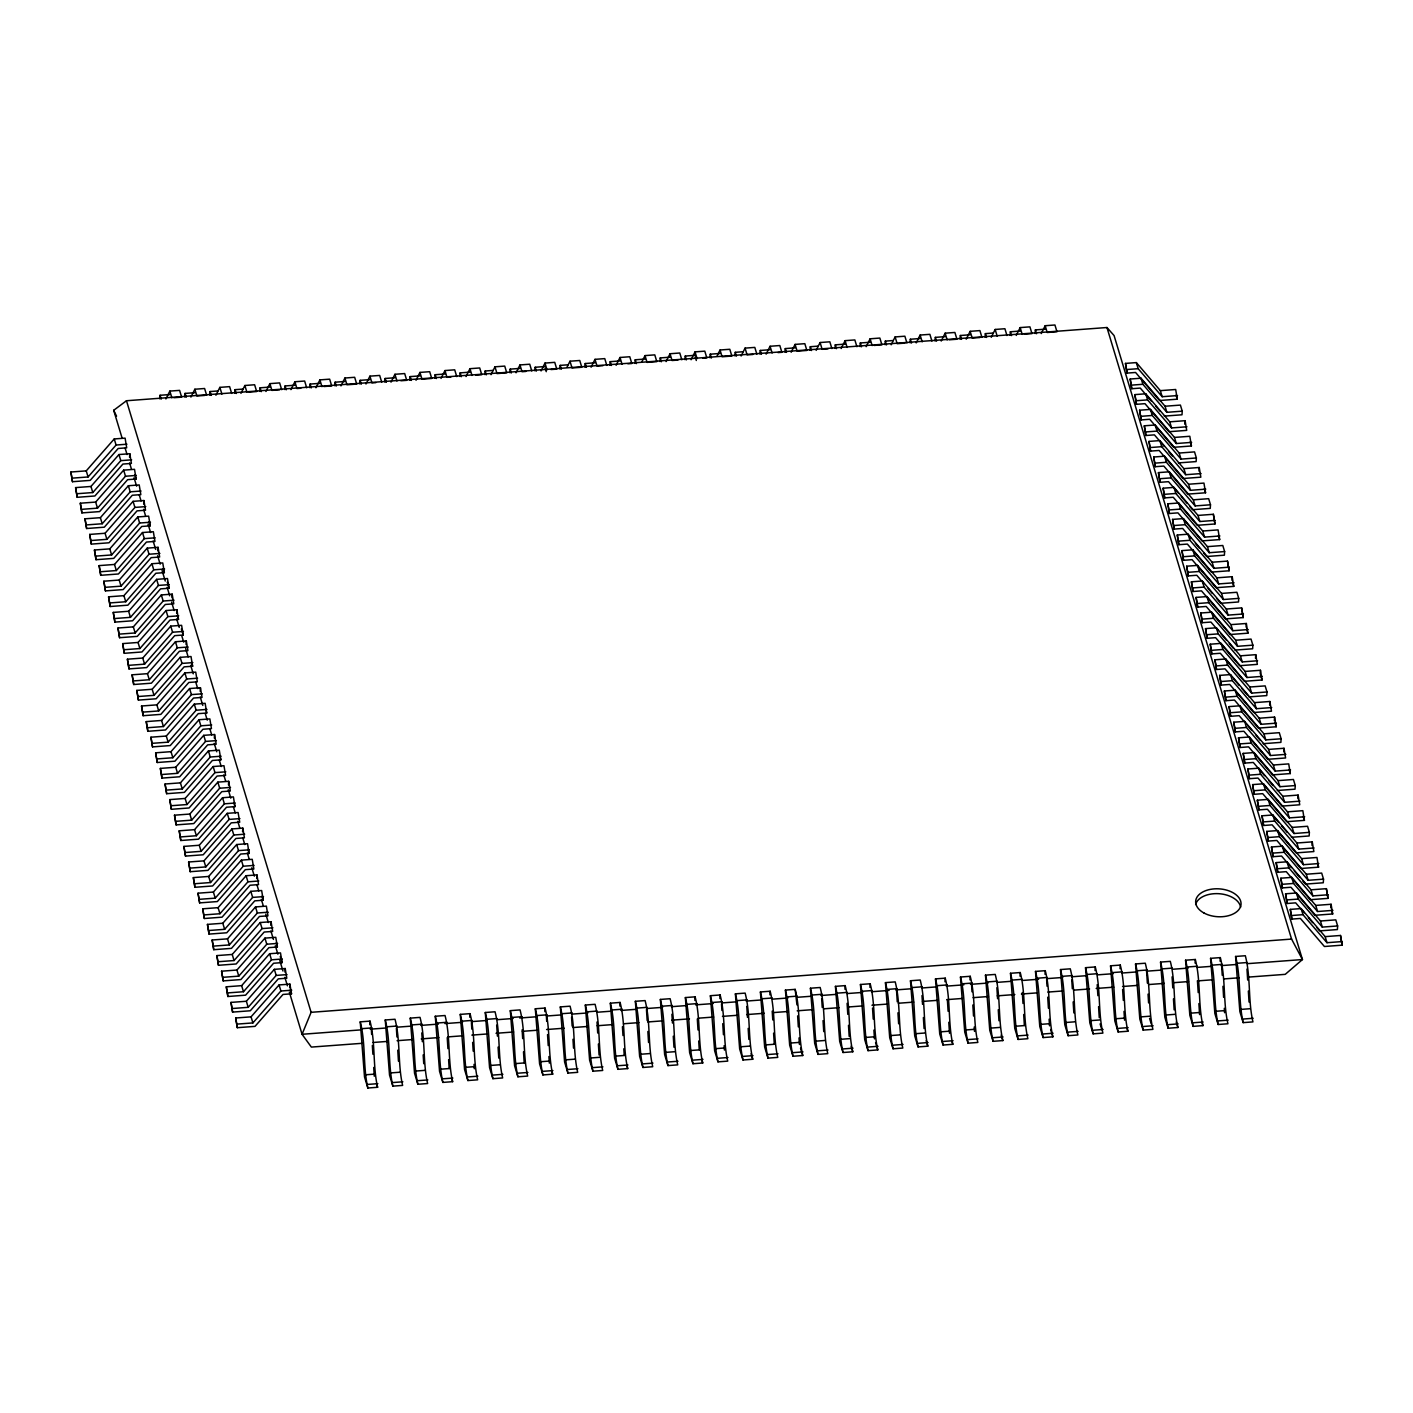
<?xml version="1.0" encoding="UTF-8"?>
<svg xmlns="http://www.w3.org/2000/svg" width="1413" height="1413" viewBox="0 0 1413 1413"><rect width="100%" height="100%" fill="white"/><g stroke="black" fill="none" stroke-linecap="round" stroke-linejoin="round"><path stroke-width="1.5" d="M70.897 472.013L72.487 481.709L90.185 480.385L118.197 448.469L126.693 447.833L125.103 438.136L114.241 438.948L86.246 470.865L70.897 472.013L72.487 481.709M75.596 487.609L77.203 497.305L94.901 495.981L122.896 464.065L131.409 463.429L129.802 453.732L118.957 454.544L90.962 486.461L75.596 487.609L77.203 497.305M80.311 503.205L81.901 512.901L99.617 511.594L127.612 479.661L136.107 479.025L134.518 469.328L123.655 470.14L95.66 502.074L80.311 503.205L81.901 512.901M85.01 518.818L86.617 528.515L104.315 527.19L132.31 495.256L140.823 494.638L139.216 484.942L128.371 485.736L100.376 517.67L85.01 518.818L86.617 528.515M89.725 534.414L91.315 544.111L109.031 542.786L137.026 510.87L145.521 510.234L143.932 500.538L133.069 501.35L105.074 533.266L89.725 534.414L91.315 544.111M94.441 550.01L96.031 559.707L113.747 558.382L141.742 526.466L150.237 525.83L148.648 516.134L137.785 516.946L109.79 548.862L94.441 550.01L96.031 559.707M99.14 565.606L100.747 575.303L118.445 573.978L146.44 542.062L154.953 541.426L153.346 531.73L142.501 532.542L114.506 564.458L99.14 565.606L100.747 575.303M103.856 581.202L105.445 590.899L123.161 589.592L151.156 557.658L159.651 557.022L158.062 547.326L147.199 548.138L119.204 580.054L103.856 581.202L105.445 590.899M108.571 596.816L110.161 606.513L127.859 605.188L155.854 573.254L164.367 572.636L162.76 562.939L151.915 563.734L123.92 595.668L108.571 596.816L110.161 606.513M113.27 612.412L114.877 622.109L132.575 620.784L160.57 588.868L169.065 588.232L167.476 578.535L156.613 579.348L128.618 611.264L113.27 612.412L114.877 622.109M117.986 628.008L119.575 637.705L137.291 636.38L165.286 604.464L173.781 603.828L172.192 594.131L161.329 594.944L133.334 626.86L117.986 628.008L119.575 637.705M129.572 457.353L129.802 453.732M122.684 643.604L124.291 653.301L141.989 651.976L169.984 620.06L178.497 619.424L176.89 609.727L166.045 610.54L138.05 642.456L122.684 643.604L124.291 653.301M127.4 659.2L128.989 668.897L146.705 667.59L174.7 635.656L183.195 635.02L181.606 625.323L170.743 626.136L142.748 658.052L127.4 659.2L128.989 668.897M132.115 674.813L133.705 684.51L151.403 683.186L179.416 651.252L187.911 650.616L186.322 640.937L175.459 641.732L147.464 673.665L132.115 674.813L133.705 684.51M143.684 504.141L143.932 500.538M136.814 690.409L138.421 700.106L156.119 698.781L184.114 666.865L192.627 666.23L191.02 656.533L180.175 657.345L152.18 689.261L136.814 690.409L138.421 700.106M159.828 398.89L160.058 395.287L169.825 394.545M141.53 706.005L143.119 715.702L160.835 714.377L188.83 682.461L197.325 681.825L195.736 672.129L184.873 672.941L156.878 704.857L141.53 706.005L143.119 715.702M146.228 721.601L147.835 731.298L165.533 729.973L193.528 698.057L202.041 697.421L200.434 687.725L189.589 688.537L161.594 720.453L146.228 721.601L147.835 731.298M157.814 550.946L158.062 547.326M150.944 737.197L152.533 746.894L170.249 745.569L198.244 713.653L206.74 713.017L205.15 703.321L194.288 704.133L166.292 736.049L150.944 737.197L152.533 746.894M155.66 752.811L157.249 762.508L174.965 761.183L202.96 729.249L211.455 728.613L209.866 718.917L199.003 719.729L171.008 751.663L155.66 752.811L157.249 762.508M184.838 397.035L185.068 393.415L194.835 392.69M160.358 768.407L161.965 778.104L179.663 776.779L207.658 744.863L216.171 744.227L214.564 734.53L203.719 735.343L175.724 767.259L160.358 768.407L161.965 778.104M171.944 597.734L172.192 594.131M165.074 784.003L166.663 793.7L184.379 792.375L212.374 760.459L220.87 759.823L219.28 750.126L208.418 750.939L180.422 782.855L165.074 784.003L166.663 793.7M176.66 613.348L176.89 609.727M169.79 799.599L171.379 809.296L189.077 807.971L217.072 776.055L225.585 775.419L223.978 765.722L213.133 766.535L185.138 798.451L169.79 799.599L171.379 809.296M174.488 815.195L176.095 824.892L193.793 823.567L221.788 791.651L230.301 791.015L228.694 781.318L217.849 782.131L189.837 814.047L174.488 815.195L176.095 824.892M186.074 644.54L186.322 640.937M179.204 830.809L180.793 840.505L198.509 839.181L226.504 807.247L235 806.611L233.41 796.914L222.548 797.727L194.552 829.661L179.204 830.809L180.793 840.505M209.848 395.163L210.078 391.542L217.885 390.959M183.902 846.405L185.509 856.101L203.207 854.777L231.202 822.861L239.715 822.225L238.108 812.528L227.263 813.34L199.268 845.257L183.902 846.405L185.509 856.101M188.618 862.001L190.207 871.697L207.923 870.373L235.918 838.457L244.414 837.821L242.824 828.124L231.962 828.936L203.967 860.853L188.618 862.001L190.207 871.697M200.204 691.346L200.434 687.725M193.334 877.597L194.923 887.293L212.639 885.969L240.634 854.053L249.13 853.417L247.54 843.72L236.678 844.532L208.682 876.449L193.334 877.597L194.923 887.293M198.032 893.193L199.639 902.889L217.337 901.565L245.332 869.649L253.845 869.013L252.238 859.316L241.393 860.128L213.398 892.045L198.032 893.193L199.639 902.889M234.858 393.291L235.088 389.67L242.895 389.087M202.748 908.806L204.337 918.503L222.053 917.178L250.048 885.245L258.544 884.609L256.954 874.912L246.092 875.724L218.097 907.658L202.748 908.806L204.337 918.503M214.334 738.134L214.564 734.53M207.446 924.402L209.053 934.099L226.751 932.774L254.746 900.858L263.26 900.222L261.652 890.526L250.808 891.338L222.812 923.254L207.446 924.402L209.053 934.099M212.162 939.998L213.752 949.695L231.467 948.37L259.462 916.454L267.958 915.818L266.368 906.122L255.506 906.934L227.511 938.85L212.162 939.998L213.752 949.695M216.878 955.594L218.467 965.291L236.183 963.966L264.178 932.05L272.674 931.414L271.084 921.718L260.222 922.53L232.227 954.446L216.878 955.594L218.467 965.291M228.464 784.939L228.694 781.318M259.868 391.419L260.098 387.816L269.848 387.074M221.576 971.19L223.183 980.887L240.881 979.562L268.876 947.646L277.39 947.01L275.782 937.314L264.938 938.126L236.942 970.042L221.576 971.19L223.183 980.887M226.292 986.804L227.882 996.501L245.597 995.176L273.592 963.242L282.088 962.606L280.498 952.91L269.636 953.722L241.641 985.656L226.292 986.804L227.882 996.501M231.008 1002.4L232.597 1012.097L250.295 1010.772L278.29 978.856L286.804 978.22L285.214 968.523L274.352 969.336L246.357 1001.252L231.008 1002.4L232.597 1012.097M242.577 831.727L242.824 828.124M235.706 1017.996L237.313 1027.693L255.011 1026.368L283.006 994.452L291.52 993.816L289.912 984.119L279.067 984.932L251.055 1016.848L235.706 1017.996L237.313 1027.693M284.878 389.546L285.108 385.943L294.858 385.219M256.707 878.533L256.954 874.912M270.837 925.338L271.084 921.718M309.889 387.692L310.118 384.071L319.868 383.347M284.967 972.126L285.214 968.523M289.683 987.722L289.912 984.119M334.899 385.82L335.128 382.199L344.878 381.475M359.909 383.947L360.138 380.344L369.888 379.602M384.901 382.075L385.148 378.472L394.898 377.748M360.244 1021.846L364.519 1076.971L367.857 1088.01L377.607 1087.286C372.661 1065.897 375.575 1042.564 370.012 1021.122L360.244 1021.846C365.826 1043.289 362.894 1066.621 367.857 1088.01M409.911 380.221L410.159 376.6L419.908 375.876M369.764 1024.743L370.012 1021.122M385.254 1019.974L389.529 1075.099L392.867 1086.138L402.617 1085.414C397.671 1064.024 400.586 1040.692 395.022 1019.25L385.254 1019.974C390.836 1041.416 387.904 1064.766 392.867 1086.138M434.921 378.348L435.169 374.728L444.918 374.003M410.265 1018.119L414.539 1073.226L417.877 1084.266L427.627 1083.541C422.664 1062.17 425.596 1038.82 420.032 1017.378L410.265 1018.119C415.846 1039.562 412.914 1062.894 417.877 1084.266M459.931 376.476L460.179 372.873L469.928 372.131M435.275 1016.247L439.549 1071.354L442.887 1082.411L452.637 1081.669C447.674 1060.298 450.606 1036.965 445.042 1015.523L435.275 1016.247C440.856 1037.69 437.924 1061.022 442.887 1082.411M484.942 374.604L485.189 371.001L492.996 370.418M460.285 1014.375L464.559 1069.5L467.897 1080.539L477.647 1079.815C472.684 1058.425 475.616 1035.093 470.052 1013.651L460.285 1014.375C465.848 1035.817 462.934 1059.149 467.897 1080.539M509.952 372.749L510.199 369.129L519.949 368.404M469.805 1017.254L470.052 1013.651M485.295 1012.503L489.569 1067.627L492.907 1078.667L502.657 1077.942C497.694 1056.553 500.626 1033.221 495.045 1011.779L485.295 1012.503C490.859 1033.945 487.944 1057.295 492.907 1078.667M534.962 370.877L535.209 367.256L544.959 366.532M510.305 1010.648L514.579 1065.755L517.917 1076.794L527.667 1076.07C522.704 1054.699 525.636 1031.349 520.055 1009.906L510.305 1010.648C515.869 1032.091 512.954 1055.423 517.917 1076.794M559.972 369.005L560.219 365.384L568.026 364.801M535.315 1008.776L539.589 1063.883L542.91 1074.94L552.677 1074.198C547.714 1052.826 550.646 1029.494 545.065 1008.052L535.315 1008.776C540.879 1030.218 537.964 1053.55 542.91 1074.94M584.982 367.133L585.229 363.53L594.979 362.788M544.835 1011.655L545.065 1008.052M560.325 1006.904L564.599 1062.028L567.92 1073.068L577.687 1072.343C572.724 1050.954 575.656 1027.622 570.075 1006.18L560.325 1006.904C565.889 1028.346 562.975 1051.678 567.92 1073.068M609.992 365.261L610.239 361.657L619.989 360.933M585.335 1005.032L589.61 1060.156L592.93 1071.195L602.697 1070.471C597.734 1049.082 600.649 1025.75 595.085 1004.307L585.335 1005.032C590.899 1026.474 587.985 1049.824 592.93 1071.195M635.002 363.406L635.249 359.785L644.999 359.061M610.345 1003.177L614.62 1058.284L617.94 1069.323L627.708 1068.599C622.744 1047.227 625.659 1023.877 620.095 1002.435L610.345 1003.177C615.909 1024.602 612.995 1047.951 617.94 1069.323M660.012 361.534L660.26 357.913L670.009 357.189M619.865 1006.056L620.095 1002.435M635.355 1001.305L639.63 1056.412L642.95 1067.469L652.718 1066.727C647.755 1045.355 650.669 1022.005 645.105 1000.581L635.355 1001.305C640.919 1022.747 638.005 1046.079 642.95 1067.469M685.022 359.661L685.27 356.058L695.019 355.317M660.366 999.433L664.64 1054.557L667.96 1065.596L677.728 1064.872C672.765 1043.483 675.679 1020.151 670.115 998.708L660.366 999.433C665.929 1020.875 663.015 1044.207 667.96 1065.596M710.033 357.789L710.28 354.186L720.029 353.462M685.376 997.56L689.632 1052.685L692.971 1063.724L702.72 1063C697.775 1041.611 700.689 1018.278 695.125 996.836L685.376 997.56C690.939 1019.003 688.025 1042.352 692.971 1063.724M735.043 355.935L735.272 352.314L743.079 351.731M694.896 1000.457L695.125 996.836M710.386 995.706L714.642 1050.813L717.981 1061.852L727.73 1061.128C722.785 1039.738 725.699 1016.406 720.135 994.964L710.386 995.706C715.949 1017.13 713.035 1040.48 717.981 1061.852M760.053 354.062L760.282 350.442L770.05 349.718M719.906 998.585L720.135 994.964M735.396 993.834L739.653 1048.941L742.991 1059.997L752.74 1059.255C747.795 1037.884 750.709 1014.534 745.146 993.109L735.396 993.834C740.96 1015.276 738.045 1038.608 742.991 1059.997M785.063 352.19L785.292 348.587L795.06 347.845M760.406 991.961L764.663 1047.068L768.001 1058.125L777.751 1057.401C772.805 1036.012 775.719 1012.679 770.156 991.237L760.406 991.961C765.97 1013.404 763.055 1036.736 768.001 1058.125M810.073 350.318L810.303 346.715L818.109 346.132M769.908 994.84L770.156 991.237M785.416 990.089L789.673 1045.214L793.011 1056.253L802.761 1055.529C797.815 1034.139 800.729 1010.807 795.166 989.365L785.416 990.089C790.98 1011.531 788.065 1034.864 793.011 1056.253M835.083 348.463L835.313 344.843L845.08 344.118M795.166 989.365L796.95 1004.873M810.426 988.217L814.683 1043.342L818.021 1054.381L827.771 1053.656C822.825 1032.267 825.74 1008.935 820.176 987.493L810.426 988.217C815.99 1009.659 813.076 1033.009 818.021 1054.381M860.093 346.591L860.323 342.97L870.09 342.246M835.436 986.362L839.693 1041.469L843.031 1052.508L852.781 1051.784C847.835 1030.413 850.75 1007.063 845.186 985.62L835.436 986.362C841 1007.805 838.086 1031.137 843.031 1052.508M885.103 344.719L885.333 341.116L893.14 340.533M844.939 989.241L845.186 985.62M860.446 984.49L864.703 1039.597L868.041 1050.654L877.791 1049.912C872.845 1028.54 875.76 1005.208 870.196 983.766L860.446 984.49C866.01 1005.932 863.096 1029.265 868.041 1050.654M910.113 342.847L910.343 339.244L920.093 338.519M869.949 987.369L870.196 983.766M885.456 982.618L889.713 1037.743L893.051 1048.782L902.801 1048.057C897.856 1026.668 900.77 1003.336 895.206 981.894L885.456 982.618C891.02 1004.06 888.088 1027.392 893.051 1048.782M935.123 340.992L935.353 337.371L945.103 336.647M910.467 980.746L914.723 1035.87L918.061 1046.909L927.811 1046.185C922.866 1024.796 925.78 1001.464 920.216 980.021L910.467 980.746C916.03 1002.188 913.098 1025.538 918.061 1046.909M960.134 339.12L960.363 335.499L970.113 334.775M935.477 978.891L939.733 1033.998L943.072 1045.037L952.821 1044.313C947.876 1022.941 950.79 999.592 945.226 978.149L935.477 978.891C941.04 1000.333 938.108 1023.666 943.072 1045.037M985.144 337.248L985.373 333.627L993.18 333.044M944.979 981.77L945.226 978.149M960.469 977.019L964.743 1032.126L968.082 1043.183L977.831 1042.441C972.886 1021.069 975.8 997.737 970.236 976.295L960.469 977.019C966.05 998.461 963.118 1021.793 968.082 1043.183M1010.136 335.376L1010.383 331.772L1020.133 331.031M969.989 979.898L970.236 976.295M985.479 975.147L989.754 1030.271L993.092 1041.31L1002.841 1040.586C997.896 1019.197 1000.81 995.865 995.247 974.422L985.479 975.147C991.061 996.589 988.129 1019.921 993.092 1041.31M1035.146 333.503L1035.393 329.9L1045.143 329.176M1010.489 973.274L1014.764 1028.399L1018.102 1039.438L1027.852 1038.714C1022.906 1017.325 1025.82 993.993 1020.257 972.55L1010.489 973.274C1016.071 994.717 1013.139 1018.067 1018.102 1039.438M1020.009 976.171L1020.257 972.55M1035.499 971.42L1039.774 1026.527L1043.112 1037.566L1052.862 1036.842C1047.898 1015.47 1050.83 992.12 1045.267 970.678L1035.499 971.42C1041.081 992.844 1038.149 1016.194 1043.112 1037.566M1045.019 974.299L1045.267 970.678M1060.509 969.548L1064.784 1024.655L1068.122 1035.711L1077.872 1034.97C1072.909 1013.598 1075.841 990.248 1070.277 968.823L1060.509 969.548C1066.091 990.99 1063.159 1014.322 1068.122 1035.711M1125.472 363.406L1127.062 373.103L1135.575 372.467L1159.578 400.515L1177.294 399.19L1175.687 389.493L1160.338 390.642L1136.335 362.593L1125.472 363.406L1127.062 373.103M1085.52 967.675L1089.794 1022.782L1093.132 1033.839L1102.882 1033.115C1097.919 1011.726 1100.851 988.394 1095.287 966.951L1085.52 967.675C1091.083 989.118 1088.169 1012.45 1093.132 1033.839M1164.294 416.111L1181.992 414.786L1182.239 411.165L1166.891 412.313L1165.054 406.238L1141.033 378.207L1130.188 379.02L1131.778 388.716L1140.273 388.08L1151.577 401.274M1131.778 388.716L1130.188 379.02M1095.04 970.554L1095.287 966.951M1134.886 394.616L1136.494 404.312L1144.989 403.676L1169.01 431.707L1186.708 430.382L1185.118 420.685L1169.752 421.833L1145.749 393.803L1134.886 394.616L1136.494 404.312M1139.602 410.212L1141.192 419.908L1149.705 419.272L1173.708 447.303L1191.424 445.978L1189.817 436.281L1174.468 437.429L1150.447 409.399L1139.602 410.212L1141.192 419.908M1178.424 462.899L1196.122 461.592L1196.369 457.971L1181.021 459.119L1179.184 453.043L1155.163 424.995L1144.3 425.808L1145.908 435.504L1154.403 434.868L1164.294 446.42M1110.53 965.803L1114.804 1020.928L1118.142 1031.967L1127.892 1031.243C1122.929 1009.853 1125.861 986.521 1120.279 965.079L1110.53 965.803C1116.093 987.245 1113.179 1010.578 1118.142 1031.967M1145.908 435.504L1144.3 425.808M1149.016 441.404L1150.606 451.1L1159.119 450.464L1183.123 478.512L1200.838 477.188L1199.248 467.491L1183.882 468.639L1159.879 440.591L1149.016 441.404L1150.606 451.1M1153.732 457.017L1155.322 466.696L1163.817 466.078L1187.838 494.108L1205.554 492.784L1203.947 483.087L1188.598 484.235L1164.577 456.205L1153.732 457.017L1155.322 466.696M1120.05 968.7L1120.279 965.079M1189.728 506.402L1192.554 509.704L1210.252 508.38L1210.499 504.777L1195.133 505.925L1193.296 499.831L1169.293 471.801L1158.43 472.613L1160.038 482.31L1168.533 481.674L1178.424 493.208M1160.038 482.31L1158.43 472.613M1163.146 488.209L1164.736 497.906L1173.249 497.27L1197.253 525.3L1214.968 523.976L1213.361 514.279L1198.012 515.427L1173.991 487.397L1163.146 488.209L1164.736 497.906M1135.54 963.949L1139.814 1019.056L1143.152 1030.095L1152.902 1029.37C1147.939 1007.981 1150.871 984.649 1145.289 963.207L1135.54 963.949C1141.103 985.373 1138.189 1008.723 1143.152 1030.095M1167.845 503.805L1169.452 513.502L1177.947 512.866L1201.968 540.896L1219.666 539.589L1218.077 529.893L1202.728 531.023L1178.707 502.993L1167.845 503.805L1169.452 513.502M1203.858 553.207L1206.684 556.51L1224.382 555.185L1224.629 551.565L1209.263 552.713L1207.426 546.637L1183.423 518.589L1172.56 519.401L1174.168 529.098L1182.663 528.462L1191.141 538.371M1174.168 529.098L1172.56 519.401M1177.276 534.997L1178.866 544.694L1187.379 544.076L1211.383 572.106L1229.098 570.781L1227.491 561.085L1212.142 562.233L1188.121 534.202L1177.276 534.997L1178.866 544.694M1184.871 424.306L1185.118 420.685M1181.975 550.611L1183.582 560.307L1192.077 559.672L1216.098 587.702L1233.796 586.377L1232.207 576.681L1216.858 577.829L1192.837 549.798L1181.975 550.611L1183.582 560.307M1216.558 598.353L1220.797 603.298L1238.512 601.973L1238.742 598.37L1223.393 599.518L1221.556 593.425L1197.553 565.394L1186.69 566.207L1188.28 575.903L1196.793 575.268L1203.858 583.516M1160.55 962.076L1164.824 1017.183L1168.145 1028.24L1177.912 1027.498C1172.949 1006.127 1175.881 982.777 1170.3 961.352L1160.55 962.076C1166.114 983.519 1163.199 1006.851 1168.145 1028.24M1188.28 575.903L1186.69 566.207M1191.406 581.803L1192.996 591.499L1201.492 590.864L1225.513 618.894L1243.21 617.587L1241.621 607.89L1226.272 609.021L1202.251 580.99L1191.406 581.803L1192.996 591.499M1199.001 471.094L1199.248 467.491M1196.105 597.399L1197.712 607.095L1206.207 606.46L1230.228 634.508L1247.926 633.183L1246.337 623.486L1230.97 624.634L1206.967 596.586L1196.105 597.399L1197.712 607.095M1234.927 650.104L1252.642 648.779L1252.872 645.158L1237.523 646.306L1235.686 640.23L1211.665 612.2L1200.82 612.995L1202.41 622.691L1210.923 622.056L1217.988 630.304M1202.41 622.691L1200.82 612.995M1205.519 628.608L1207.126 638.305L1215.622 637.669L1239.643 665.7L1257.34 664.375L1255.751 654.678L1240.402 655.826L1216.381 627.796L1205.519 628.608L1207.126 638.305M1213.361 514.279L1214.968 523.976M1185.56 960.204L1189.834 1015.311L1193.155 1026.368L1202.922 1025.626C1197.959 1004.254 1200.891 980.922 1195.31 959.48L1185.56 960.204C1191.124 981.646 1188.209 1004.979 1193.155 1026.368M1210.235 644.204L1211.824 653.901L1220.337 653.265L1244.341 681.296L1262.056 679.971L1260.467 670.274L1245.1 671.422L1221.097 643.392L1210.235 644.204L1211.824 653.901M1249.057 696.892L1266.772 695.585L1267.002 691.964L1251.653 693.112L1249.816 687.018L1225.795 658.988L1214.95 659.8L1216.54 669.497L1225.036 668.861L1230.688 675.467M1195.08 963.083L1195.31 959.48M1216.54 669.497L1214.95 659.8M1219.649 675.396L1221.256 685.093L1229.752 684.457L1253.773 712.505L1271.47 711.181L1269.881 701.484L1254.514 702.632L1230.511 674.584L1219.649 675.396L1221.256 685.093M1227.491 561.085L1229.098 570.781M1224.365 690.992L1225.954 700.689L1234.467 700.053L1258.471 728.101L1276.186 726.777L1274.579 717.08L1259.23 718.228L1235.209 690.198L1224.365 690.992L1225.954 700.689M1231.959 580.301L1232.207 576.681M1210.57 958.332L1214.844 1013.457L1218.165 1024.496L1227.932 1023.771C1222.969 1002.382 1225.883 979.05 1220.32 957.608L1210.57 958.332C1216.134 979.774 1213.219 1003.106 1218.165 1024.496M1263.187 743.697L1280.885 742.373L1281.132 738.769L1265.783 739.9L1263.946 733.824L1239.925 705.794L1229.08 706.606L1230.67 716.303L1239.166 715.667L1244.818 722.255M1230.67 716.303L1229.08 706.606M1233.779 722.202L1235.386 731.899L1243.882 731.263L1267.903 759.293L1285.6 757.969L1284.011 748.272L1268.644 749.42L1244.641 721.389L1233.779 722.202L1235.386 731.899M1241.621 607.89L1243.21 617.587M1220.09 961.229L1220.32 957.608M1238.495 737.798L1240.084 747.495L1248.597 746.859L1272.601 774.889L1290.316 773.565L1288.709 763.885L1273.36 765.016L1249.339 736.985L1238.495 737.798L1240.084 747.495M1246.089 627.089L1246.337 623.486M1277.317 790.503L1295.015 789.178L1295.262 785.557L1279.913 786.705L1278.076 780.63L1254.055 752.581L1243.193 753.394L1244.8 763.091L1253.296 762.455L1264.6 775.649M1244.8 763.091L1243.193 753.394M1247.909 768.99L1249.498 778.687L1258.012 778.051L1282.015 806.099L1299.73 804.774L1298.123 795.077L1282.774 796.226L1258.771 768.195L1247.909 768.99L1249.498 778.687M1235.58 956.46L1239.855 1011.584L1243.175 1022.623L1252.942 1021.899C1247.979 1000.51 1250.894 977.178 1245.33 955.736L1235.58 956.46C1241.144 977.902 1238.23 1001.252 1243.175 1022.623M1255.503 658.299L1255.751 654.678M1252.625 784.604L1254.214 794.3L1262.71 793.664L1286.731 821.695L1304.429 820.37L1302.839 810.673L1287.49 811.821L1263.469 783.791L1252.625 784.604L1254.214 794.3M1260.219 673.895L1260.467 670.274M1291.447 837.291L1309.145 835.966L1309.392 832.363L1294.025 833.511L1292.189 827.417L1268.185 799.387L1257.323 800.2L1258.93 809.896L1267.426 809.26L1278.73 822.454M1258.93 809.896L1257.323 800.2M1262.039 815.796L1263.628 825.492L1272.142 824.856L1296.145 852.887L1313.86 851.562L1312.253 841.865L1296.904 843.013L1272.883 814.983L1262.039 815.796L1263.628 825.492M1269.633 705.087L1269.881 701.484M1266.737 831.392L1268.344 841.088L1276.84 840.452L1300.861 868.5L1318.559 867.176L1316.969 857.479L1301.62 858.627L1277.599 830.579L1266.737 831.392L1268.344 841.088M1274.349 720.683L1274.579 717.08M1302.733 880.794L1305.559 884.096L1323.275 882.772L1323.522 879.151L1308.155 880.299L1306.319 874.223L1282.315 846.193L1271.453 846.988L1273.042 856.684L1281.556 856.048L1291.447 867.6M1273.042 856.684L1271.453 846.988M1276.169 862.601L1277.758 872.298L1286.254 871.662L1310.275 899.692L1327.99 898.368L1326.383 888.671L1311.034 889.819L1287.013 861.789L1276.169 862.601L1277.758 872.298M1283.763 751.893L1284.011 748.272M1280.867 878.197L1282.474 887.894L1290.97 887.258L1314.991 915.288L1332.689 913.964L1331.099 904.267L1315.733 905.415L1291.729 877.385L1280.867 878.197L1282.474 887.894M1316.863 927.599L1319.689 930.884L1337.405 929.56L1337.634 925.957L1322.285 927.105L1320.449 921.011L1296.445 892.981L1285.583 893.793L1287.172 903.49L1295.686 902.854L1304.164 912.745M1287.172 903.49L1285.583 893.793M1290.299 909.389L1291.888 919.086L1300.384 918.45L1324.405 946.498L1342.103 945.173L1340.513 935.477L1325.164 936.625L1301.143 908.577L1290.299 909.389L1291.888 919.086M1297.893 798.681L1298.123 795.077M1312.023 845.486L1312.253 841.865M1326.383 888.671L1327.99 898.368M1330.852 907.888L1331.099 904.267M1340.513 935.477L1342.103 945.173M1247.856 977.142L1285.229 974.352L1302.45 959.551L1114.08 335.57L1106.962 327.516L126.481 400.744L311.107 1012.309L302.064 1034.281L311.355 1047.086L361.922 1043.324M165.904 398.961L169.843 391.101L179.592 390.377L181.641 397.141L173.834 397.724M190.914 397.088L194.853 389.229L204.602 388.504L206.651 395.269M215.924 395.234L219.863 387.374L229.613 386.632L231.661 393.415M240.934 393.362L244.873 385.502L254.623 384.76L256.671 391.542L248.865 392.125M265.944 391.489L269.883 383.63L279.633 382.905L281.682 389.67M290.954 389.617L294.893 381.757L304.643 381.033L306.692 387.798M315.964 387.763L319.903 379.885L329.653 379.161L331.702 385.943L323.895 386.526M340.975 385.89L344.913 378.03L354.663 377.289L356.712 384.071L346.962 384.795L344.913 378.03M365.985 384.018L369.923 376.158L379.673 375.434L381.722 382.199M390.995 382.146L394.934 374.286L404.683 373.562L406.732 380.327L400.868 380.768M416.005 380.274L419.944 372.414L429.693 371.69L431.742 378.454L421.975 379.196L419.944 372.414M441.015 378.419L444.954 370.559L454.703 369.817L456.752 376.6M466.025 376.547L469.964 368.687L479.714 367.963L481.762 374.728L475.898 375.169M491.035 374.675L494.974 366.815L504.724 366.091L506.755 372.855L497.005 373.58L494.974 366.815M516.045 372.802L519.984 364.943L529.734 364.218L531.765 370.983M541.055 370.948L544.976 363.088L554.744 362.346L556.775 369.129L550.929 369.552M567.037 367.115L569.987 361.216L579.754 360.492L581.785 367.256L572.035 367.981L569.987 361.216M591.076 367.203L594.997 359.344L604.764 358.619L606.795 365.384M616.086 365.331L620.007 357.471L629.774 356.747L631.805 363.512L627.902 363.812M642.067 361.498L645.017 355.599L654.784 354.875L656.815 361.657L647.066 362.382L645.017 355.599M666.088 361.604L670.027 353.745L679.777 353.003L681.825 359.785M691.098 359.732L695.037 351.872L704.787 351.148L706.836 357.913L702.932 358.213M717.098 355.899L720.047 350L729.797 349.276L731.846 356.041L722.096 356.783L720.047 350M741.119 356.005L745.057 348.128L754.807 347.404L756.856 354.186M766.129 354.133L770.067 346.273L779.817 345.531L781.866 352.314L777.962 352.596M791.139 352.261L795.077 344.401L804.827 343.677L806.876 350.442L797.126 351.166L795.077 344.401M816.149 350.389L820.088 342.529L829.837 341.805L831.886 348.569M841.159 348.516L845.098 340.657L854.847 339.932L856.896 346.697M866.169 346.662L870.108 338.802L879.857 338.06L881.906 344.843L874.099 345.426M891.179 344.79L895.118 336.93L904.868 336.206L906.916 342.97M916.189 342.917L920.128 335.058L929.878 334.333L931.926 341.098M941.199 341.045L945.138 333.185L954.888 332.461L956.937 339.226L949.13 339.809M966.209 339.191L970.148 331.331L979.898 330.589L981.947 337.371M991.22 337.318L995.158 329.459L1004.908 328.734L1006.957 335.499M1016.23 335.446L1020.168 327.586L1029.918 326.862L1031.967 333.627L1024.16 334.21M1041.24 333.574L1045.178 325.714L1054.928 324.99L1056.977 331.755L1047.21 332.497L1045.178 325.714M72.734 478.106L88.083 476.958L116.078 445.024L126.94 444.212M77.432 493.702L92.799 492.554L120.794 460.638L131.639 459.826M82.148 509.298L97.497 508.15L125.492 476.234L136.355 475.422M86.847 524.894L102.213 523.746L130.208 491.83L141.053 491.018M91.562 540.49L106.911 539.342L134.906 507.426L145.769 506.613M96.278 556.086L111.627 554.956L139.622 523.022L150.485 522.209M100.977 571.7L116.343 570.552L144.338 538.618L155.183 537.823M105.692 587.296L121.041 586.148L149.036 554.232L159.899 553.419M110.391 602.892L125.757 601.744L153.752 569.828L164.597 569.015M115.107 618.488L130.455 617.34L158.45 585.424L169.313 584.611M119.822 634.084L135.171 632.953L163.166 601.02L174.029 600.207M124.521 649.697L139.887 648.549L167.882 616.616L178.727 615.821M129.237 665.293L144.585 664.145L172.58 632.229L183.443 631.417M133.952 680.889L149.301 679.741L177.296 647.825L188.159 647.013M138.651 696.485L154.017 695.337L182.012 663.421L192.857 662.609M143.367 712.081L158.715 710.951L186.71 679.017L197.573 678.205M148.065 727.695L163.431 726.547L191.426 694.613L202.271 693.818M152.781 743.291L168.129 742.143L196.124 710.227L206.987 709.414M157.497 758.887L172.845 757.739L200.84 725.823L211.703 725.01M162.195 774.483L177.561 773.335L205.556 741.419L216.401 740.606M166.911 790.079L182.259 788.931L210.254 757.015L221.117 756.202M171.627 805.693L186.975 804.545L214.97 772.611L225.815 771.816M176.325 821.289L191.673 820.141L219.669 788.224L230.531 787.412M181.041 836.885L196.389 835.737L224.384 803.82L235.247 803.008M185.739 852.481L201.105 851.333L229.1 819.416L239.945 818.604M190.455 868.077L205.803 866.928L233.799 835.012L244.661 834.2M195.171 883.69L210.519 882.542L238.514 850.608L249.377 849.814M199.869 899.286L215.235 898.138L243.23 866.222L254.075 865.41M204.585 914.882L219.933 913.734L247.929 881.818L258.791 881.006M209.283 930.478L224.649 929.33L252.644 897.414L263.489 896.601M213.999 946.074L229.348 944.926L257.343 913.01L268.205 912.197M218.715 961.688L234.063 960.54L262.059 928.606L272.921 927.793M223.413 977.284L238.779 976.136L266.774 944.22L277.619 943.407M228.129 992.88L243.478 991.732L271.473 959.816L282.335 959.003M232.845 1008.476L248.193 1007.328L276.189 975.412L287.033 974.599M237.543 1024.072L252.892 1022.924L280.904 991.008L291.749 990.195M121.977 437.694L113.694 410.3L126.481 400.744M204.708 395.428L196.902 396.011L194.853 389.229M279.721 389.811L271.932 390.394L269.883 383.63M300.828 388.239L296.942 388.54L294.893 381.757M375.858 382.64L371.955 382.923L369.923 376.158M450.888 377.024L446.985 377.324L444.954 370.559M525.919 371.425L522.015 371.725L519.984 364.943M602.892 365.684L597.045 366.108L594.997 359.344M677.922 360.068L672.076 360.509L670.027 353.745M752.952 354.469L747.106 354.91L745.057 348.128M827.983 348.87L822.136 349.294L820.088 342.529M904.956 343.112L897.167 343.695L895.118 336.93M979.986 337.513L972.197 338.096L970.148 331.331M1127.309 369.5L1138.171 368.687L1162.175 396.717L1177.524 395.569M1132.025 385.095L1142.87 384.283L1166.891 412.313M1136.723 400.691L1147.586 399.879L1171.589 427.927L1186.955 426.779M1165.054 406.238L1180.403 405.089L1182.239 411.165M1141.439 416.287L1152.284 415.475L1176.305 443.523L1191.654 442.375M1146.137 431.901L1157 431.089L1181.021 459.119M1150.853 447.497L1161.716 446.685L1185.719 474.715L1201.085 473.567M1179.184 453.043L1194.533 451.895L1196.369 457.971M1155.569 463.093L1166.414 462.281L1190.435 490.311L1205.784 489.163M1160.267 478.689L1171.13 477.877L1195.133 505.925M1164.983 494.285L1175.828 493.473L1199.849 521.521L1215.198 520.373M1193.296 499.831L1208.663 498.683L1210.499 504.777M1169.681 509.899L1180.544 509.086L1204.565 537.117L1219.914 535.969M1174.397 525.495L1185.26 524.682L1209.263 552.713M1179.113 541.091L1189.958 540.278L1213.979 568.309L1229.328 567.161M1207.426 546.637L1222.793 545.489L1224.629 551.565M1183.811 556.687L1194.674 555.874L1218.695 583.922L1234.044 582.774M1188.527 572.283L1199.39 571.47L1223.393 599.518M1193.243 587.896L1204.088 587.084L1228.109 615.114L1243.458 613.966M1221.556 593.425L1236.905 592.277L1238.742 598.37M1197.941 603.492L1208.804 602.68L1232.807 630.71L1248.174 629.562M1202.657 619.088L1213.502 618.276L1237.523 646.306M1207.356 634.684L1218.218 633.872L1242.239 661.92L1257.588 660.772M1235.686 640.23L1251.035 639.082L1252.872 645.158M1212.071 650.28L1222.934 649.468L1246.937 677.516L1262.304 676.368M1216.787 665.894L1227.632 665.081L1251.653 693.112M1221.486 681.49L1232.348 680.677L1256.351 708.708L1271.718 707.56M1249.816 687.018L1265.165 685.888L1267.002 691.964M1226.201 697.086L1237.046 696.273L1261.067 724.304L1276.416 723.156M1230.9 712.682L1241.762 711.869L1265.783 739.9M1235.616 728.278L1246.478 727.465L1270.481 755.513L1285.848 754.365M1263.946 733.824L1279.295 732.676L1281.132 738.769M1240.331 743.874L1251.176 743.079L1275.197 771.109L1290.546 769.961M1245.03 759.488L1255.892 758.675L1279.913 786.705M1249.746 775.083L1260.608 774.271L1284.611 802.301L1299.96 801.153M1278.076 780.63L1293.425 779.481L1295.262 785.557M1254.461 790.679L1265.306 789.867L1289.327 817.897L1304.676 816.767M1259.16 806.275L1270.022 805.463L1294.025 833.511M1263.876 821.871L1274.72 821.077L1298.741 849.107L1314.09 847.959M1292.189 827.417L1307.555 826.269L1309.392 832.363M1268.574 837.485L1279.436 836.673L1303.457 864.703L1318.806 863.555M1273.29 853.081L1284.152 852.269L1308.155 880.299M1278.006 868.677L1288.85 867.865L1312.871 895.895L1328.22 894.765M1306.319 874.223L1321.685 873.075L1323.522 879.151M1282.704 884.273L1293.566 883.461L1317.57 911.509L1332.936 910.361M1287.42 899.869L1298.264 899.074L1322.285 927.105M1292.118 915.483L1302.98 914.67L1327.001 942.701L1342.35 941.553M1320.449 921.011L1335.797 919.863L1337.634 925.957M311.107 1012.309L1291.57 939.08L1302.45 959.551L1247.485 963.666M362.293 1028.629L372.043 1027.887M387.303 1026.756L397.053 1026.032M412.313 1024.884L422.063 1024.16M437.324 1023.012L447.073 1022.288M462.334 1021.157L472.083 1020.416M487.344 1019.285L497.093 1018.561M512.354 1017.413L522.104 1016.689M537.364 1015.541L547.114 1014.817M562.374 1013.669L572.124 1012.944M587.384 1011.814L597.134 1011.072M612.394 1009.942L622.144 1009.218M637.404 1008.07L647.154 1007.345M662.414 1006.197L672.164 1005.473M687.424 1004.343L697.174 1003.601M712.435 1002.471L722.184 1001.746M737.445 1000.598L747.194 999.874M762.455 998.726L772.205 998.002M787.447 996.871L797.215 996.13M812.457 994.999L822.225 994.275M837.467 993.127L847.235 992.403M862.478 991.255L872.245 990.531M887.488 989.4L897.255 988.658M912.498 987.528L922.265 986.804M937.508 985.656L947.258 984.932M962.518 983.784L972.268 983.059M987.528 981.911L997.278 981.187M1012.538 980.057L1022.288 979.315M1037.548 978.185L1047.298 977.46M1062.558 976.312L1072.308 975.588M1087.568 974.44L1097.318 973.716M1112.579 972.586L1122.328 971.844M1137.589 970.713L1147.338 969.989M1162.599 968.841L1172.348 968.117M1187.609 966.969L1197.359 966.245M1212.619 965.114L1222.369 964.373M1237.629 963.242L1247.379 962.518M361.428 1029.847L302.064 1034.281L289.347 992.12M370.224 1029.176L385.608 1028.028M396.611 1027.216L411.995 1026.068M420.791 1025.414L438.383 1024.089M444.971 1023.595L462.563 1022.288M471.359 1021.634L486.743 1020.486M497.747 1019.656L513.131 1018.508M519.737 1018.014L537.311 1016.706M546.107 1016.053L561.509 1014.905M572.495 1014.075L587.896 1012.927M596.675 1012.273L612.076 1011.125M620.872 1010.454L636.256 1009.306M647.242 1008.493L662.644 1007.345M671.44 1006.692L686.824 1005.544M695.62 1004.873L713.212 1003.566M722.008 1002.912L737.392 1001.764M746.188 1001.093L761.572 999.945M772.575 999.132L787.959 997.984M796.755 997.331L812.139 996.183M820.935 995.511L836.337 994.363M847.323 993.551L862.725 992.403M871.503 991.749L889.095 990.425M895.701 989.93L911.085 988.782M922.071 987.97L937.473 986.822M946.268 986.15L963.86 984.843M970.448 984.349L988.04 983.042M996.836 982.388L1012.22 981.223M1023.224 980.41L1038.608 979.262M1047.404 978.608L1062.788 977.46M1071.584 976.789L1086.968 975.641M1097.972 974.829L1113.356 973.681M1122.152 973.027L1137.553 971.861M1146.332 971.208L1161.733 970.06M1172.719 969.247L1188.121 968.099M1196.899 967.428L1212.301 966.28M1221.097 965.627L1236.481 964.478M372.908 1042.494L388.292 1041.346M397.088 1040.692L412.472 1039.544M421.268 1038.891L438.86 1037.566M447.656 1036.912L463.04 1035.764M471.836 1035.111L487.22 1033.963M496.016 1033.292L513.608 1031.985M522.404 1031.331L537.788 1030.183M546.584 1029.529L564.176 1028.205M572.954 1027.551L588.356 1026.403M597.151 1025.75L612.536 1024.602M623.522 1023.771L638.906 1022.623M647.702 1021.97L663.086 1020.822M671.881 1020.168L689.473 1018.844M698.269 1018.19L713.653 1017.042M722.449 1016.389L737.833 1015.24M746.629 1014.587L764.221 1013.262M773.017 1012.609L788.401 1011.461M797.197 1010.807L812.581 1009.659M823.567 1008.829L838.969 1007.681M847.765 1007.027L863.149 1005.879M871.945 1005.226L887.329 1004.078M898.315 1003.248L913.699 1002.1M922.495 1001.446L937.896 1000.298M946.675 999.645L962.076 998.479M973.062 997.666L988.446 996.518M997.242 995.865L1014.834 994.54M1021.422 994.045L1036.824 992.897M1047.81 992.085L1063.194 990.937M1074.18 990.107L1089.582 988.959M1096.17 988.464L1113.762 987.157M1122.558 986.504L1137.942 985.356M1148.928 984.525L1164.312 983.377M1173.108 982.724L1188.51 981.576M1197.288 980.922L1212.69 979.774M1223.676 978.944L1239.06 977.796M365.208 1074.816L374.957 1074.092M390.218 1072.944L399.967 1072.22M415.228 1071.089L424.977 1070.348M440.238 1069.217L449.988 1068.493M465.248 1067.345L474.998 1066.621M490.24 1065.473L500.008 1064.748M515.25 1063.618L525.018 1062.876M540.261 1061.746L550.028 1061.022M565.271 1059.874L575.038 1059.149M590.281 1058.001L600.048 1057.277M615.291 1056.147L625.041 1055.405M640.301 1054.275L650.051 1053.55M665.311 1052.402L675.061 1051.678M690.321 1050.53L700.071 1049.806M715.331 1048.676L725.081 1047.934M740.341 1046.803L750.091 1046.079M765.351 1044.931L775.101 1044.207M790.362 1043.059L800.111 1042.335M815.372 1041.187L825.121 1040.463M840.382 1039.332L850.131 1038.59M865.392 1037.46L875.142 1036.736M890.402 1035.588L900.152 1034.864M915.412 1033.715L925.162 1032.991M940.422 1031.861L950.172 1031.119M965.432 1029.989L975.182 1029.265M990.442 1028.116L1000.192 1027.392M1015.452 1026.244L1025.202 1025.52M1040.463 1024.39L1050.212 1023.648M1065.473 1022.517L1075.222 1021.793M1090.465 1020.645L1100.232 1019.921M1115.475 1018.773L1125.243 1018.049M1140.485 1016.918L1150.253 1016.177M1165.495 1015.046L1175.263 1014.304M1190.505 1013.174L1200.273 1012.45M1215.516 1011.302L1225.283 1010.578M1240.526 1009.43L1250.275 1008.705M368.087 1084.389L377.854 1083.665M393.097 1082.535L402.864 1081.793M418.107 1080.662L427.856 1079.938M443.117 1078.79L452.866 1078.066M468.127 1076.918L477.877 1076.194M493.137 1075.063L502.887 1074.322M518.147 1073.191L527.897 1072.467M543.157 1071.319L552.907 1070.595M568.167 1069.447L577.917 1068.723M593.177 1067.592L602.927 1066.85M618.188 1065.72L627.937 1064.996M643.198 1063.848L652.947 1063.124M668.208 1061.975L677.957 1061.251M693.218 1060.121L702.968 1059.379M718.228 1058.249L727.978 1057.525M743.238 1056.376L752.988 1055.652M768.248 1054.504L777.998 1053.78M793.258 1052.632L803.008 1051.908M818.268 1050.777L828.018 1050.036M843.278 1048.905L853.028 1048.181M868.289 1047.033L878.038 1046.309M893.299 1045.161L903.048 1044.437M918.291 1043.306L928.058 1042.564M943.301 1041.434L953.069 1040.71M968.311 1039.562L978.079 1038.838M993.321 1037.69L1003.089 1036.965M1018.331 1035.835L1028.099 1035.093M1043.342 1033.963L1053.091 1033.239M1068.352 1032.091L1078.101 1031.366M1093.362 1030.218L1103.111 1029.494M1118.372 1028.364L1128.122 1027.622M1143.382 1026.492L1153.132 1025.75M1168.392 1024.619L1178.142 1023.895M1193.402 1022.747L1203.152 1022.023M1218.412 1020.875L1228.162 1020.151M1243.422 1019.02L1253.172 1018.278M1155.816 406.22L1160.055 411.165M1168.533 451.365L1172.772 456.311M1181.25 496.511L1186.902 503.116M1195.38 543.316L1199.619 548.262M1208.097 588.462L1212.336 593.407M1220.797 633.607L1226.449 640.213M1229.275 643.498L1233.514 648.443M1233.514 678.752L1239.166 685.358M1241.992 688.661L1247.644 695.249M1247.644 725.558L1251.883 730.503M1256.122 735.449L1260.361 740.394M1268.839 780.594L1273.078 785.54M1281.556 825.757L1287.208 832.345M1294.273 870.903L1299.925 877.491M1308.385 917.691L1312.624 922.636M113.694 410.3L116.555 416.164M1176.075 395.128L1177.294 399.19M1190.188 441.933L1191.424 445.978M1204.318 488.721L1205.554 492.784M1218.448 535.527L1219.666 539.589M1232.578 582.315L1233.796 586.377M1246.708 629.121L1247.926 633.183M1260.838 675.926L1262.056 679.971M1274.95 722.714L1276.186 726.777M1289.08 769.52L1290.316 773.565M1303.21 816.308L1304.429 820.37M1317.34 863.113L1318.559 867.176M1331.47 909.919L1332.689 913.964M1160.338 390.642L1162.175 396.717M1169.752 421.833L1171.589 427.927M1174.468 437.429L1176.305 443.523M1183.882 468.639L1185.719 474.715M1188.598 484.235L1190.435 490.311M1198.012 515.427L1199.849 521.521M1202.728 531.023L1204.565 537.117M1212.142 562.233L1213.979 568.309M1216.858 577.829L1218.695 583.922M1226.272 609.021L1228.109 615.114M1230.97 624.634L1232.807 630.71M1240.402 655.826L1242.239 661.92M1245.1 671.422L1246.937 677.516M1254.514 702.632L1256.351 708.708M1259.23 718.228L1261.067 724.304M1268.644 749.42L1270.481 755.513M1273.36 765.016L1275.197 771.109M1282.774 796.226L1284.611 802.301M1287.49 811.821L1289.327 817.897M1296.904 843.013L1298.741 849.107M1301.62 858.627L1303.457 864.703M1311.034 889.819L1312.871 895.895M1315.733 905.415L1317.57 911.509M1325.164 936.625L1327.001 942.701M1136.335 362.593L1138.171 368.687M1141.033 378.207L1142.87 384.283M1145.749 393.803L1147.586 399.879M1150.447 409.399L1152.284 415.475M1155.163 424.995L1157 431.089M1159.879 440.591L1161.716 446.685M1164.577 456.205L1166.414 462.281M1169.293 471.801L1171.13 477.877M1173.991 487.397L1175.828 493.473M1178.707 502.993L1180.544 509.086M1183.423 518.589L1185.26 524.682M1188.121 534.202L1189.958 540.278M1192.837 549.798L1194.674 555.874M1197.553 565.394L1199.39 571.47M1202.251 580.99L1204.088 587.084M1206.967 596.586L1208.804 602.68M1211.665 612.2L1213.502 618.276M1216.381 627.796L1218.218 633.872M1221.097 643.392L1222.934 649.468M1225.795 658.988L1227.632 665.081M1230.511 674.584L1232.348 680.677M1235.209 690.198L1237.046 696.273M1239.925 705.794L1241.762 711.869M1244.641 721.389L1246.478 727.465M1249.339 736.985L1251.176 743.079M1254.055 752.581L1255.892 758.675M1258.771 768.195L1260.608 774.271M1263.469 783.791L1265.306 789.867M1268.185 799.387L1270.022 805.463M1272.883 814.983L1274.72 821.077M1277.599 830.579L1279.436 836.673M1282.315 846.193L1284.152 852.269M1287.013 861.789L1288.85 867.865M1291.729 877.385L1293.566 883.461M1296.445 892.981L1298.264 899.074M1301.143 908.577L1302.98 914.67M1106.962 327.516L1291.57 939.08M1035.393 329.9L1036.541 333.733M1020.168 327.586L1022.2 334.351M1010.383 331.772L1011.549 335.605M995.158 329.459L997.189 336.223M1201.809 1021.952L1202.922 1025.626M985.373 333.627L986.539 337.46M1176.234 1021.988L1177.912 1027.498M960.363 335.499L961.529 339.332M945.138 333.185L947.187 339.968M1149.564 1018.331L1151.224 1023.842M935.353 337.371L936.519 341.204M920.128 335.058L922.177 341.822M1126.779 1027.551L1127.892 1031.243M910.343 339.244L911.509 343.076M1100.109 1023.895L1101.769 1029.423M885.333 341.116L886.499 344.931M870.108 338.802L872.157 345.567M860.323 342.97L861.488 346.803M845.098 340.657L847.146 347.439M1050.636 1029.476L1052.862 1036.842M835.313 344.843L836.478 348.675M810.303 346.715L811.468 350.548M1001.181 1035.058L1002.841 1040.586M785.292 348.587L786.458 352.402M770.067 346.273L772.116 353.038M760.282 350.442L761.448 354.274M951.708 1040.639L952.821 1044.313M735.272 352.314L736.438 356.147M926.151 1040.657L927.811 1046.185M710.28 354.186L711.428 358.019M695.037 351.872L697.086 358.637M695.249 356.959L696.309 360.492M685.27 356.058L686.418 359.891M875.565 1042.564L877.791 1049.912M660.26 357.913L661.408 361.746M851.121 1046.274L852.781 1051.784M635.249 359.785L636.398 363.618M620.007 357.471L622.056 364.254M610.239 361.657L611.387 365.49M800.535 1048.163L802.761 1055.529M585.229 363.53L586.377 367.362M560.219 365.384L561.367 369.217M544.976 363.088L547.025 369.853M545.188 368.157L546.248 371.69M751.08 1053.745L752.74 1059.255M535.209 367.256L536.357 371.089M510.199 369.129L511.347 372.961M701.625 1059.308L702.72 1063M485.189 371.001L486.337 374.834M469.964 368.687L471.995 375.452M460.179 372.873L461.327 376.688M435.169 374.728L436.317 378.56M626.595 1064.925L627.708 1068.599M410.159 376.6L411.307 380.433M394.934 374.286L396.965 381.068M385.148 378.472L386.314 382.305M360.138 380.344L361.304 384.177M551.565 1070.524L552.677 1074.198M335.128 382.199L336.294 386.032M319.903 379.885L321.952 386.667M310.118 384.071L311.284 387.904M285.108 385.943L286.274 389.776M260.098 387.816L261.264 391.648M244.873 385.502L246.922 392.266M451.524 1077.995L452.637 1081.669M235.088 389.67L236.254 393.503M219.863 387.374L221.912 394.139M210.078 391.542L211.244 395.375M185.068 393.415L186.233 397.247M169.843 391.101L171.891 397.865M376.494 1083.594L377.607 1087.286M160.058 395.287L161.223 399.12M134.889 474.98L136.107 479.025M149.019 521.768L150.237 525.83M163.149 568.574L164.367 572.636M167.246 582.138L169.065 588.232M177.261 615.361L178.497 619.424M181.359 628.944L183.195 635.02M191.391 662.167L192.627 666.23M205.521 708.973L206.74 713.017M219.651 755.761L220.87 759.823M233.781 802.566L235 806.611M247.911 849.354L249.13 853.417M262.041 896.16L263.26 900.222M276.153 942.966L277.39 947.01M280.251 956.53L282.088 962.606M290.283 989.754L291.52 993.816M125.156 448.239L127.064 454.562M129.607 463.005L131.515 469.328M134.058 477.753L136.619 486.178M139.163 494.621L141.07 500.944M143.614 509.369L145.521 515.692M148.065 524.135L150.608 532.56M153.152 541.002L155.695 549.427M157.602 555.751L160.164 564.176M162.071 570.516L165.25 581.043M167.158 587.366L169.701 595.809M171.609 602.132L174.152 610.557M176.696 619L179.239 627.425M181.8 635.85L183.708 642.173M185.615 648.496L188.159 656.939M190.702 665.364L193.245 673.807M195.789 682.232L197.696 688.555M200.24 696.998L202.801 705.423M205.344 713.848L207.252 720.171M209.795 728.613L211.703 734.937M214.246 743.362L216.79 751.804M219.333 760.229L221.24 766.553M223.802 774.995L225.709 781.318M228.252 789.743L230.796 798.168M233.339 806.611L235.247 812.934M237.79 821.359L239.698 827.682M242.877 838.227L244.785 844.55M247.346 852.993L249.253 859.316M251.797 867.741L254.34 876.166M256.883 884.609L258.791 890.932M261.334 899.357L263.242 905.68M265.785 914.123L268.346 922.548M270.89 930.99L273.433 939.415M275.341 945.739L277.884 954.164M279.792 960.487L282.971 971.031M284.878 977.354L287.422 985.797M114.241 438.948L116.078 445.024M118.957 454.544L120.794 460.638M123.655 470.14L125.492 476.234M128.371 485.736L130.208 491.83M133.069 501.35L134.906 507.426M137.785 516.946L139.622 523.022M142.501 532.542L144.338 538.618M147.199 548.138L149.036 554.232M151.915 563.734L153.752 569.828M156.613 579.348L158.45 585.424M161.329 594.944L163.166 601.02M166.045 610.54L167.882 616.616M170.743 626.136L172.58 632.229M175.459 641.732L177.296 647.825M180.175 657.345L182.012 663.421M184.873 672.941L186.71 679.017M189.589 688.537L191.426 694.613M194.288 704.133L196.124 710.227M199.003 719.729L200.84 725.823M203.719 735.343L205.556 741.419M208.418 750.939L210.254 757.015M213.133 766.535L214.97 772.611M217.849 782.131L219.669 788.224M222.548 797.727L224.384 803.82M227.263 813.34L229.1 819.416M231.962 828.936L233.799 835.012M236.678 844.532L238.514 850.608M241.393 860.128L243.23 866.222M246.092 875.724L247.929 881.818M250.808 891.338L252.644 897.414M255.506 906.934L257.343 913.01M260.222 922.53L262.059 928.606M264.938 938.126L266.774 944.22M269.636 953.722L271.473 959.816M274.352 969.336L276.189 975.412M279.067 984.932L280.904 991.008M86.246 470.865L88.083 476.958M90.962 486.461L92.799 492.554M95.66 502.074L97.497 508.15M100.376 517.67L102.213 523.746M105.074 533.266L106.911 539.342M109.79 548.862L111.627 554.956M114.506 564.458L116.343 570.552M119.204 580.054L121.041 586.148M123.92 595.668L125.757 601.744M128.618 611.264L130.455 617.34M133.334 626.86L135.171 632.953M138.05 642.456L139.887 648.549M142.748 658.052L144.585 664.145M147.464 673.665L149.301 679.741M152.18 689.261L154.017 695.337M156.878 704.857L158.715 710.951M161.594 720.453L163.431 726.547M166.292 736.049L168.129 742.143M171.008 751.663L172.845 757.739M175.724 767.259L177.561 773.335M180.422 782.855L182.259 788.931M185.138 798.451L186.975 804.545M189.837 814.047L191.673 820.141M194.552 829.661L196.389 835.737M199.268 845.257L201.105 851.333M203.967 860.853L205.803 866.928M208.682 876.449L210.519 882.542M213.398 892.045L215.235 898.138M218.097 907.658L219.933 913.734M222.812 923.254L224.649 929.33M227.511 938.85L229.348 944.926M232.227 954.446L234.063 960.54M236.942 970.042L238.779 976.136M241.641 985.656L243.478 991.732M246.357 1001.252L248.193 1007.328M251.055 1016.848L252.892 1022.924M1246.973 969.053L1247.661 980.057M1248.35 991.061L1249.039 1002.047M1221.68 966.527L1222.245 975.323M1222.934 986.327L1223.623 997.331M1224.312 1008.317L1224.594 1012.715M1197.5 981.593L1198.206 992.597M1198.895 1003.583L1199.584 1014.587M1172.084 976.86L1172.772 987.864M1173.461 998.867L1174.15 1009.853M1146.65 972.126L1147.356 983.13M1148.045 994.134L1148.592 1002.93M1122.611 989.4L1123.317 1000.404M1124.006 1011.39L1124.554 1020.186M1097.195 984.667L1097.883 995.67M1098.572 1006.657L1099.261 1017.66M1071.76 979.933L1072.326 988.729M1073.156 1001.923L1073.845 1012.927M1046.627 979.598L1047.033 986.203M1047.722 997.207L1048.411 1008.193M1049.117 1019.197L1049.523 1025.803M1022.305 992.474L1022.994 1003.46M1023.683 1014.463L1024.372 1025.467M996.871 987.74L997.578 998.744M998.267 1009.73L998.956 1020.734M971.596 985.197L972.003 991.802M972.833 1004.996L973.522 1016M974.228 1027.004L974.493 1031.402M947.417 1000.28L948.105 1011.266M948.794 1022.27L949.483 1033.274M921.983 995.547L922.548 1004.343M923.378 1017.537L924.067 1028.54M896.566 990.813L897.255 1001.817M897.944 1012.803L898.633 1023.807M872.528 1008.07L873.216 1019.073M873.905 1030.077L874.453 1038.873M847.094 1003.336L847.782 1014.34M848.489 1025.343L849.178 1036.347M821.677 998.62L822.225 1007.416M823.055 1020.61L823.744 1031.614M797.639 1015.876L798.327 1026.88M799.016 1037.884L799.44 1044.472M772.205 1011.143L772.77 1019.956M773.6 1033.15L774.289 1044.154M746.788 1006.409L747.477 1017.413M748.166 1028.417L748.855 1039.42M721.495 1003.884L721.919 1010.489M722.75 1023.683L723.438 1034.687M724.127 1045.691L724.41 1050.089M697.316 1018.95L698.004 1029.953M698.711 1040.957L699.258 1049.753M671.899 1014.216L672.447 1023.03M673.277 1036.224L673.966 1047.227M646.465 1009.483L647.154 1020.486M647.861 1031.49L648.549 1042.494M622.427 1026.756L622.974 1035.552M623.804 1048.764L624.228 1055.352M597.01 1022.023L597.699 1033.027M598.388 1044.03L599.077 1055.016M571.576 1017.289L572.141 1026.085M572.971 1039.297L573.519 1048.093M546.425 1016.954L546.707 1021.369M547.538 1034.563L548.226 1045.567M548.915 1056.553L549.339 1063.159M522.121 1029.83L522.669 1038.626M523.499 1051.837L524.188 1062.823M496.687 1025.096L497.376 1036.1M498.083 1047.104L498.771 1058.09M471.412 1022.57L471.818 1029.159M472.649 1042.37L473.196 1051.166M474.026 1064.36L474.309 1068.758M447.232 1037.637L447.921 1048.64M448.61 1059.626L449.157 1068.44M421.798 1032.903L422.346 1041.699M423.176 1054.893L423.741 1063.706M396.382 1028.169L396.929 1036.965M397.76 1050.177L398.448 1061.163M371.372 1030.042L371.637 1034.44M372.343 1045.443L372.891 1054.239M373.721 1067.433L374.268 1076.229M1195.628 904.514A22.732 13.953 3.8 0 1 1218.66 893.687A22.732 13.953 3.8 0 1 1240.614 907.128M1204.053 913.045A22.732 13.953 3.8 0 0 1240.773 905.91A22.732 13.953 3.8 0 0 1210.252 889.395A22.732 13.953 3.8 0 0 1204.053 913.045"/></g></svg>
